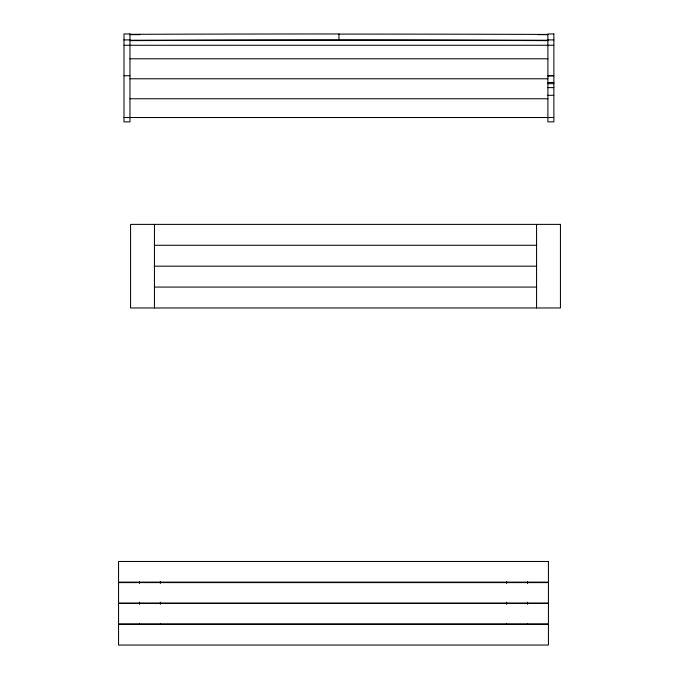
<?xml version="1.0" encoding="UTF-8"?>
<svg xmlns="http://www.w3.org/2000/svg" width="679" height="679" viewBox="0 0 679 679"><rect width="100%" height="100%" fill="white"/><g stroke="black" fill="none" stroke-linecap="round" stroke-linejoin="round"><path stroke-width="1.02" d="M129.969 40.638L165.048 40.511A3653.911 213.647 0 0 1 512.815 40.511L547.894 40.638M129.969 34.671L140.095 34.637M123.994 39.917L129.969 39.917M547.894 39.917L553.869 39.917M123.994 45.281L553.869 45.264M129.969 58.801L547.894 58.801M547.894 75.725L553.869 75.725L547.894 75.844M123.994 75.742L129.969 75.742M129.969 78.781L547.894 78.781M547.894 82.482L553.869 82.482M547.894 83.67L553.869 83.67M547.894 87.616L553.869 87.616M547.894 95.298L553.869 95.298M129.969 98.761L547.894 98.761M123.994 117.535L553.869 117.518M154.456 245.28L536.563 245.28M154.456 266.176L536.563 266.176M154.456 287.073L536.563 287.073M537.768 34.637L547.894 34.671M536.563 224.384L536.563 307.969M527.532 581.317L527.532 583.405M527.532 602.214L527.532 604.302M527.532 623.916L527.532 624.391M506.636 581.317L506.636 583.405M506.636 602.214L506.636 604.302M506.636 623.916L506.636 624.391M338.931 39.917L338.931 33.967A3659.878 213.995 0 0 0 129.969 34.323M160.354 581.317L160.354 583.405M160.354 602.214L160.354 604.302M160.354 623.916L160.354 624.391M154.456 224.384L154.456 307.969M139.458 581.317L139.458 583.405M139.458 602.214L139.458 604.302M139.458 623.916L139.458 624.391M129.969 40.265A3659.878 213.995 0 0 1 547.894 40.265M338.931 34.086A3659.878 213.851 0 0 1 547.783 34.434M129.969 33.95L123.994 33.95L123.994 121.88L129.969 121.88L129.969 33.95M553.869 33.95L547.894 33.95L547.894 121.864L553.869 121.864L553.869 33.95M560.438 224.384L130.572 224.384L130.572 307.969L560.438 307.969L560.438 224.384M548.428 561.465L118.562 561.465L118.562 582.124L548.428 582.124L548.428 561.465M548.428 582.599L118.562 582.599L118.562 603.02L548.428 603.02L548.428 582.599M548.428 603.495L118.562 603.495L118.562 623.916L548.428 623.916L548.428 603.495M548.428 624.391L118.562 624.391L118.562 645.05L548.428 645.05L548.428 624.391"/></g></svg>
